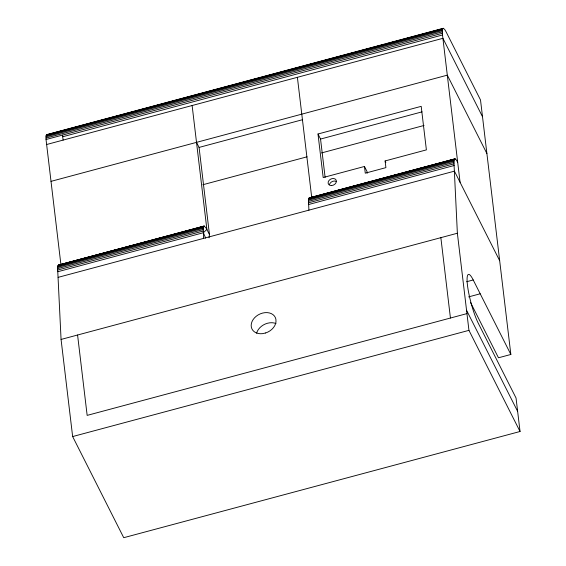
<?xml version="1.0" encoding="UTF-8"?>
<svg xmlns="http://www.w3.org/2000/svg" width="566" height="566" viewBox="0 0 566 566"><rect width="100%" height="100%" fill="white"/><g stroke="black" fill="none" stroke-linecap="round" stroke-linejoin="round"><path stroke-width="0.85" d="M60.958 264.945L46.037 139.512L46.087 135.833L46.568 134.666L47.374 134.63M470.601 302.619L498.469 357.79L510.85 354.472L473.218 279.965A28.208 4.896 75 0 0 467.452 285.094A28.208 4.896 75 0 0 478.32 323.327L516.043 398.011L520.041 431.497L123.735 537.7L72.646 436.556L61.064 339.437L57.626 268.588L57.951 265.645L58.595 265.037L204.114 226.039L206.243 228.225L209.448 234.487L209.066 237.826M203.647 238.357L203.159 228.353L203.47 226.648L204.114 226.039M308.916 210.149L308.428 200.145L308.739 198.44L309.383 197.831L454.901 158.834L455.849 159.371L457.682 162.223M460.08 182.316L442.506 34.972L442.287 30.614L442.591 28.908L443.242 28.3L444.749 29.531L446.022 31.689L480.506 99.963L510.85 354.472M520.041 431.497L468.945 330.353L457.37 233.234L453.932 162.385L454.25 159.442L454.901 158.834M57.866 271.708L203.385 232.711L206.894 229.435L192.122 105.524M46.568 134.666L443.242 28.3M48.23 134.404L384.746 44.219M386.451 43.759L443.68 28.427M46.285 135.111L442.591 28.908M46.087 135.833L442.393 29.63M45.98 136.816L442.287 30.614M45.959 138.047L442.265 31.845M46.037 139.512L442.343 33.309M63.116 140.099L62.713 136.746L442.506 34.972M46.603 144.521L442.909 38.318L482.501 116.709M50.997 181.361L447.303 75.158L486.894 153.542M196.515 142.363L199.069 147.422L302.64 119.667M317.993 134.001L421.196 106.344L426.389 149.877L385.106 160.942L385.906 167.635L365.268 173.168L364.469 166.468L323.186 177.533L317.993 134.001L320.547 139.059L325.117 177.363M320.547 139.059L422.045 111.856M202.833 184.742L307.041 156.817M321.559 152.926L424.047 125.461M58.234 265.199L203.753 226.202M309.022 197.994L454.54 158.996M169.666 235.52L58.595 265.037M171.364 235.06L204.552 226.167M310.677 197.732L455.34 158.961M57.951 265.645L203.47 226.648M308.739 198.44L454.25 159.442M57.753 266.367L203.272 227.369M308.541 199.161L454.059 160.164M57.64 267.35L203.159 228.353M308.428 200.145L453.946 161.147M57.626 268.588L203.144 229.591M308.413 201.383L453.932 162.385M57.697 270.046L203.215 231.048M308.484 202.84L454.003 163.843M308.654 204.503L454.173 165.505M58.128 277.354L454.434 171.151L499.672 260.707M61.064 339.437L457.37 233.234M466.617 281.741L473.218 279.965M468.641 296.881L480.201 293.789M466.95 313.606L87.157 415.387L77.577 335.015M72.646 436.556L468.945 330.353M309.383 197.831L309.821 197.959M466.554 310.26L517.642 411.404M385.106 160.942L385.835 162.385M364.469 166.468L367.023 171.526L367.221 173.203M203.385 232.711L205.677 238.159M440.857 237.656L450.437 318.028M297.391 77.316L311.647 196.869M199.069 147.422L209.448 234.487M62.55 135.083L62.713 136.746M256.603 333.204A13.018 9.863 -26.8 0 1 275.982 323.547M329.426 184.749A4.337 3.29 -26.8 0 1 336.154 181.396M265.617 332.978L262.369 333.671A13.018 9.863 -26.8 0 1 251.17 325.379A13.018 9.863 -26.8 0 1 262.674 313.055A13.018 9.863 -26.8 0 1 275.89 319.203L275.989 321.877A13.018 9.863 -26.8 0 1 265.617 332.978M331.556 185.542A4.337 3.29 -26.8 0 0 336.126 180.08A4.337 3.29 -26.8 0 0 329.037 180.434A4.337 3.29 -26.8 0 0 331.556 185.542"/></g></svg>
